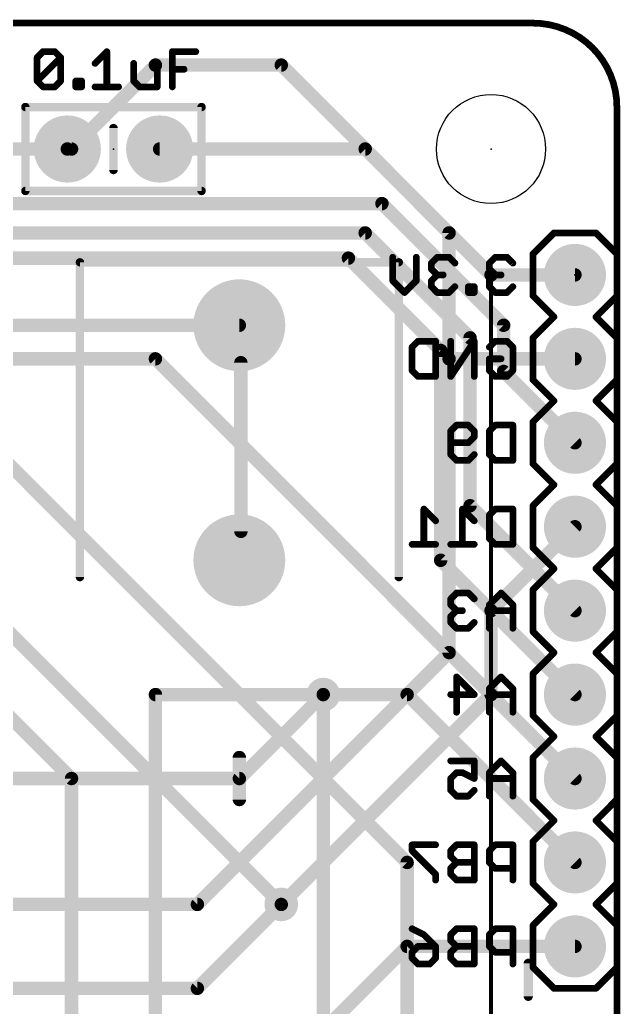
# Model space of a CAD drawing. Extents: x -12 to 102, y -12 to 69.
# Drawn here: x 58.12 to 76.3, y 38.8 to 68.68 of the extents above; entities that cross this region are included whole.
import ezdxf

# ---------------------------------------------------------------- set-up
doc = ezdxf.new("R2010")
doc.units = 0
for name, color, linetype in [('1', 12, 'CONTINUOUS'), ('16', 132, 'CONTINUOUS'), ('17', 110, 'CONTINUOUS'), ('18', 110, 'CONTINUOUS'), ('20', 53, 'CONTINUOUS'), ('21', 41, 'CONTINUOUS'), ('22', 40, 'CONTINUOUS'), ('23', 53, 'CONTINUOUS'), ('24', 53, 'CONTINUOUS'), ('49', 6, 'CONTINUOUS'), ('51', 53, 'CONTINUOUS')]:
    doc.layers.add(name, color=color, linetype=linetype)

# ---------------------------------------------------------------- blocks, each defined once
blk = doc.blocks.new('ROUNDP')
at = {"const_width": 0.5}
blk.add_lwpolyline([(0, -0.25, 1), (0, 0.25, 1), (0, -0.25)], format="xyb", dxfattribs=at)
blk = doc.blocks.new('ROUNDV')
at = {"const_width": 0.5}
blk.add_lwpolyline([(0, -0.25, 1), (0, 0.25, 1), (0, -0.25)], format="xyb", dxfattribs=at)

msp = doc.modelspace()

# ---------------------------------------------------------------- linework, layer by layer
at = {"layer": '1', "const_width": 0.4064}
for points in [[(51.054, 64.77), (59.563, 64.77)], [(62.357, 64.77), (68.58, 64.77)], [(68.58, 64.77), (71.12, 62.23)], [(71.12, 62.23), (71.12, 58.42)], [(71.12, 58.42), (71.12, 49.53)], [(74.93, 58.42), (71.12, 58.42)], [(74.93, 53.34), (72.39, 50.8)], [(72.39, 50.8), (72.39, 48.26)], [(71.12, 49.53), (63.5, 41.91)], [(64.77, 45.72), (67.31, 48.26)], [(72.39, 48.26), (66.04, 41.91)], [(55.88, 45.72), (64.77, 45.72)], [(53.34, 41.91), (63.5, 41.91)], [(66.04, 41.91), (63.5, 39.37)], [(67.31, 38.1), (69.85, 40.64)], [(69.85, 40.64), (74.93, 40.64)], [(53.34, 39.37), (63.5, 39.37)]]:
    msp.add_lwpolyline(points, dxfattribs=at)
at = {"layer": '1', "const_width": 0.2032}
for points in [[(59.563, 64.6684, 1), (59.563, 64.8716)], [(62.357, 64.8716, 1), (62.357, 64.6684)], [(68.6518, 64.8418, 1), (68.5082, 64.6982)], [(68.58, 64.6684, 1), (68.58, 64.8716)], [(71.2216, 62.23, 1), (71.0184, 62.23)], [(71.0482, 62.1582, 1), (71.1918, 62.3018)], [(71.2216, 58.42, 1), (71.0184, 58.42)], [(71.12, 58.5216, 1), (71.12, 58.3184)], [(74.93, 58.3184, 1), (74.93, 58.5216)], [(71.0184, 58.42, 1), (71.2216, 58.42)], [(75.0018, 53.2682, 1), (74.8582, 53.4118)], [(72.4916, 50.8, 1), (72.2884, 50.8)], [(72.3182, 50.8718, 1), (72.4618, 50.7282)], [(71.0184, 49.53, 1), (71.2216, 49.53)], [(71.1918, 49.4582, 1), (71.0482, 49.6018)], [(67.3818, 48.1882, 1), (67.2382, 48.3318)], [(72.4618, 48.1882, 1), (72.3182, 48.3318)], [(72.2884, 48.26, 1), (72.4916, 48.26)], [(64.6982, 45.7918, 1), (64.8418, 45.6482)], [(64.77, 45.6184, 1), (64.77, 45.8216)], [(63.4282, 41.9818, 1), (63.5718, 41.8382)], [(63.5, 41.8084, 1), (63.5, 42.0116)], [(65.9682, 41.9818, 1), (66.1118, 41.8382)], [(66.1118, 41.8382, 1), (65.9682, 41.9818)], [(69.85, 40.7416, 1), (69.85, 40.5384)], [(69.9218, 40.5682, 1), (69.7782, 40.7118)], [(74.93, 40.5384, 1), (74.93, 40.7416)], [(63.4282, 39.4418, 1), (63.5718, 39.2982)], [(63.5, 39.2684, 1), (63.5, 39.4716)]]:
    msp.add_lwpolyline(points, format="xyb", dxfattribs=at)
at = {"layer": '16', "const_width": 0.4064}
for points in [[(59.69, 64.77), (62.23, 67.31)], [(62.23, 67.31), (66.04, 67.31)], [(66.04, 67.31), (72.39, 60.96)], [(59.563, 64.77), (59.69, 64.77)], [(69.088, 63.119), (54.991, 63.119)], [(72.771, 59.436), (69.088, 63.119)], [(68.58, 62.23), (26.67, 62.23)], [(71.755, 59.055), (68.58, 62.23)], [(68.072, 61.468), (28.321, 61.468)], [(70.866, 58.674), (68.072, 61.468)], [(72.39, 60.96), (74.93, 60.96)], [(64.77, 59.436), (11.43, 59.436)], [(72.771, 58.039), (72.771, 59.436)], [(71.755, 59.055), (71.755, 53.975)], [(70.866, 58.674), (70.866, 52.324)], [(62.23, 58.42), (36.83, 58.42)], [(74.93, 45.72), (62.23, 58.42)], [(74.93, 55.88), (72.771, 58.039)], [(69.85, 43.18), (55.88, 57.15)], [(74.93, 50.8), (71.755, 53.975)], [(66.04, 41.91), (54.61, 53.34)], [(74.93, 48.26), (70.866, 52.324)], [(53.34, 52.07), (59.69, 45.72)], [(67.31, 48.26), (69.85, 48.26)], [(69.85, 48.26), (74.93, 43.18)], [(59.69, 38.1), (59.69, 45.72)], [(69.85, 43.18), (69.85, 29.21)]]:
    msp.add_lwpolyline(points, dxfattribs=at)
at = {"layer": '16', "const_width": 0.2032}
for points in [[(62.23, 67.4116, 1), (62.23, 67.2084)], [(62.3018, 67.2382, 1), (62.1582, 67.3818)], [(66.1118, 67.3818, 1), (65.9682, 67.2382)], [(66.04, 67.2084, 1), (66.04, 67.4116)], [(59.563, 64.8716, 1), (59.563, 64.6684)], [(59.6182, 64.8418, 1), (59.7618, 64.6982)], [(59.69, 64.6684, 1), (59.69, 64.8716)], [(69.1598, 63.1908, 1), (69.0162, 63.0472)], [(69.088, 63.0174, 1), (69.088, 63.2206)], [(68.6518, 62.3018, 1), (68.5082, 62.1582)], [(68.58, 62.1284, 1), (68.58, 62.3316)], [(68.1438, 61.5398, 1), (68.0002, 61.3962)], [(68.072, 61.3664, 1), (68.072, 61.5696)], [(72.39, 61.0616, 1), (72.39, 60.8584)], [(72.3182, 60.8882, 1), (72.4618, 61.0318)], [(74.93, 60.8584, 1), (74.93, 61.0616)], [(64.77, 59.3344, 1), (64.77, 59.5376)], [(72.8726, 59.436, 1), (72.6694, 59.436)], [(72.6992, 59.3642, 1), (72.8428, 59.5078)], [(71.8566, 59.055, 1), (71.6534, 59.055)], [(71.6832, 58.9832, 1), (71.8268, 59.1268)], [(70.9676, 58.674, 1), (70.7644, 58.674)], [(62.3018, 58.4918, 1), (62.1582, 58.3482)], [(62.23, 58.3184, 1), (62.23, 58.5216)], [(70.7942, 58.6022, 1), (70.9378, 58.7458)], [(72.6694, 58.039, 1), (72.8726, 58.039)], [(72.8428, 58.1108, 1), (72.6992, 57.9672)], [(74.8582, 55.8082, 1), (75.0018, 55.9518)], [(71.8268, 54.0468, 1), (71.6832, 53.9032)], [(71.6534, 53.975, 1), (71.8566, 53.975)], [(70.7644, 52.324, 1), (70.9676, 52.324)], [(70.9378, 52.3958, 1), (70.7942, 52.2522)], [(74.8582, 50.7282, 1), (75.0018, 50.8718)], [(67.31, 48.3616, 1), (67.31, 48.1584)], [(69.9218, 48.3318, 1), (69.7782, 48.1882)], [(69.85, 48.1584, 1), (69.85, 48.3616)], [(74.8582, 48.1882, 1), (75.0018, 48.3318)], [(59.7916, 45.72, 1), (59.5884, 45.72)], [(59.6182, 45.6482, 1), (59.7618, 45.7918)], [(74.8582, 45.6482, 1), (75.0018, 45.7918)], [(69.9516, 43.18, 1), (69.7484, 43.18)], [(69.7782, 43.1082, 1), (69.9218, 43.2518)], [(74.8582, 43.1082, 1), (75.0018, 43.2518)], [(65.9682, 41.8382, 1), (66.1118, 41.9818)]]:
    msp.add_lwpolyline(points, format="xyb", dxfattribs=at)
at = {"layer": '20', "const_width": 0.2032}
for points in [[(73.66, 68.58), (2.54, 68.58)], [(76.2, 2.54), (76.2, 66.04)]]:
    msp.add_lwpolyline(points, dxfattribs=at)
at = {"layer": '20'}
for points, const_width in [([(76.2, 66.04, 0.4142), (73.66, 68.58)], 0.2032), ([(73.66, 68.6308, 1), (73.66, 68.5292)], 0.1016), ([(73.66, 68.5292, 1), (73.66, 68.6308)], 0.1016), ([(76.2508, 66.04, 1), (76.1492, 66.04)], 0.1016), ([(76.1492, 66.04, 1), (76.2508, 66.04)], 0.1016)]:
    msp.add_lwpolyline(points, format="xyb", dxfattribs=dict(at, const_width=const_width))
msp.add_circle((72.39, 64.77), 1.651, dxfattribs=at)
at = {"layer": '21'}
for points, const_width in [([(58.6486, 67.5394), (58.8266, 67.7173)], 0.2032), ([(58.6486, 66.8276), (58.6486, 67.5394)], 0.2032), ([(58.6486, 66.8276), (59.3604, 67.5394)], 0.2032), ([(58.8266, 67.7173), (59.1825, 67.7173)], 0.2032), ([(59.1825, 67.7173), (59.3604, 67.5394)], 0.2032), ([(59.3604, 67.5394), (59.3604, 66.8276)], 0.2032), ([(60.4027, 67.3614), (60.7586, 67.7173)], 0.2032), ([(60.7586, 67.7173), (60.7586, 66.6496)], 0.2032), ([(62.7415, 66.6496), (62.7415, 67.7173)], 0.2032), ([(62.7415, 67.7173), (63.4533, 67.7173)], 0.2032), ([(61.5721, 67.3614), (61.5721, 66.8276)], 0.2032), ([(62.2839, 66.6496), (62.2839, 67.3614)], 0.2032), ([(62.7415, 67.1835), (63.0974, 67.1835)], 0.2032), ([(58.8266, 66.6496), (58.6486, 66.8276)], 0.2032), ([(59.1825, 66.6496), (58.8266, 66.6496)], 0.2032), ([(59.3604, 66.8276), (59.1825, 66.6496)], 0.2032), ([(59.818, 66.6496), (59.818, 66.8276)], 0.2032), ([(59.818, 66.8276), (59.9959, 66.8276)], 0.2032), ([(59.9959, 66.6496), (59.818, 66.6496)], 0.2032), ([(59.9959, 66.8276), (59.9959, 66.6496)], 0.2032), ([(60.4027, 66.6496), (61.1145, 66.6496)], 0.2032), ([(61.5721, 66.8276), (61.75, 66.6496)], 0.2032), ([(61.75, 66.6496), (62.2839, 66.6496)], 0.2032), ([(58.293, 63.5), (58.293, 66.04)], 0.254), ([(58.293, 66.04), (63.627, 66.04)], 0.254), ([(63.627, 66.04), (63.627, 63.5)], 0.254), ([(60.96, 64.135), (60.96, 65.405)], 0.254), ([(63.627, 63.5), (58.293, 63.5)], 0.254), ([(59.944, 61.341), (59.944, 51.816)], 0.254), ([(69.596, 61.341), (59.944, 61.341)], 0.254), ([(69.596, 51.816), (69.596, 61.341)], 0.254), ([(62.23, 48.26), (62.23, 21.59)], 0.4064), ([(67.31, 48.26), (62.23, 48.26)], 0.4064), ([(67.31, 21.59), (67.31, 48.26)], 0.4064), ([(64.77, 46.355), (64.77, 45.085)], 0.4064), ([(73.5163, 39.1287), (73.5163, 40.1286)], 0.2794)]:
    msp.add_lwpolyline(points, dxfattribs=dict(at, const_width=const_width))
for points, const_width in [([(58.6994, 67.5394, 1), (58.5978, 67.5394)], 0.1016), ([(58.6127, 67.5753, 1), (58.6845, 67.5034)], 0.1016), ([(58.8266, 67.7681, 1), (58.8266, 67.6665)], 0.1016), ([(58.8625, 67.6814, 1), (58.7906, 67.7532)], 0.1016), ([(59.2184, 67.7532, 1), (59.1465, 67.6814)], 0.1016), ([(59.1825, 67.6665, 1), (59.1825, 67.7681)], 0.1016), ([(59.4112, 67.5394, 1), (59.3096, 67.5394)], 0.1016), ([(59.3963, 67.5034, 1), (59.3245, 67.5753)], 0.1016), ([(59.3245, 67.5034, 1), (59.3963, 67.5753)], 0.1016), ([(60.8094, 67.7173, 1), (60.7078, 67.7173)], 0.1016), ([(60.7945, 67.6814, 1), (60.7227, 67.7532)], 0.1016), ([(62.7923, 67.7173, 1), (62.6907, 67.7173)], 0.1016), ([(62.7415, 67.7681, 1), (62.7415, 67.6665)], 0.1016), ([(63.4533, 67.6665, 1), (63.4533, 67.7681)], 0.1016), ([(60.3668, 67.3973, 1), (60.4386, 67.3255)], 0.1016), ([(61.6229, 67.3614, 1), (61.5213, 67.3614)], 0.1016), ([(62.3347, 67.3614, 1), (62.2331, 67.3614)], 0.1016), ([(62.7415, 67.2343, 1), (62.7415, 67.1327)], 0.1016), ([(63.0974, 67.1327, 1), (63.0974, 67.2343)], 0.1016), ([(58.6845, 66.8635, 1), (58.6127, 66.7916)], 0.1016), ([(58.6127, 66.8635, 1), (58.6845, 66.7916)], 0.1016), ([(58.5978, 66.8276, 1), (58.6994, 66.8276)], 0.1016), ([(58.8266, 66.7004, 1), (58.8266, 66.5988)], 0.1016), ([(58.7906, 66.6137, 1), (58.8625, 66.6855)], 0.1016), ([(59.1465, 66.6855, 1), (59.2184, 66.6137)], 0.1016), ([(59.1825, 66.5988, 1), (59.1825, 66.7004)], 0.1016), ([(59.3096, 66.8276, 1), (59.4112, 66.8276)], 0.1016), ([(59.3963, 66.7916, 1), (59.3245, 66.8635)], 0.1016), ([(59.8688, 66.8276, 1), (59.7672, 66.8276)], 0.1016), ([(59.818, 66.8783, 1), (59.818, 66.7768)], 0.1016), ([(59.818, 66.7004, 1), (59.818, 66.5988)], 0.1016), ([(59.7672, 66.6496, 1), (59.8688, 66.6496)], 0.1016), ([(60.0467, 66.8276, 1), (59.9451, 66.8276)], 0.1016), ([(59.9451, 66.6496, 1), (60.0467, 66.6496)], 0.1016), ([(59.9959, 66.7768, 1), (59.9959, 66.8783)], 0.1016), ([(59.9959, 66.5988, 1), (59.9959, 66.7004)], 0.1016), ([(60.4027, 66.7004, 1), (60.4027, 66.5988)], 0.1016), ([(60.7078, 66.6496, 1), (60.8094, 66.6496)], 0.1016), ([(61.1145, 66.5988, 1), (61.1145, 66.7004)], 0.1016), ([(61.608, 66.8635, 1), (61.5362, 66.7916)], 0.1016), ([(61.5213, 66.8276, 1), (61.6229, 66.8276)], 0.1016), ([(61.75, 66.7004, 1), (61.75, 66.5988)], 0.1016), ([(61.7141, 66.6137, 1), (61.786, 66.6855)], 0.1016), ([(62.2331, 66.6496, 1), (62.3347, 66.6496)], 0.1016), ([(62.2839, 66.5988, 1), (62.2839, 66.7004)], 0.1016), ([(62.6907, 66.6496, 1), (62.7923, 66.6496)], 0.1016), ([(58.3565, 66.04, 1), (58.2295, 66.04)], 0.127), ([(58.293, 66.1035, 1), (58.293, 65.9765)], 0.127), ([(63.6905, 66.04, 1), (63.5635, 66.04)], 0.127), ([(63.627, 65.9765, 1), (63.627, 66.1035)], 0.127), ([(61.0235, 65.405, 1), (60.8965, 65.405)], 0.127), ([(60.8965, 64.135, 1), (61.0235, 64.135)], 0.127), ([(58.293, 63.5635, 1), (58.293, 63.4365)], 0.127), ([(58.2295, 63.5, 1), (58.3565, 63.5)], 0.127), ([(63.5635, 63.5, 1), (63.6905, 63.5)], 0.127), ([(63.627, 63.4365, 1), (63.627, 63.5635)], 0.127), ([(60.0075, 61.341, 1), (59.8805, 61.341)], 0.127), ([(59.944, 61.4045, 1), (59.944, 61.2775)], 0.127), ([(69.6595, 61.341, 1), (69.5325, 61.341)], 0.127), ([(69.596, 61.2775, 1), (69.596, 61.4045)], 0.127), ([(59.8805, 51.816, 1), (60.0075, 51.816)], 0.127), ([(69.5325, 51.816, 1), (69.6595, 51.816)], 0.127), ([(62.3316, 48.26, 1), (62.1284, 48.26)], 0.2032), ([(62.23, 48.3616, 1), (62.23, 48.1584)], 0.2032), ([(67.4116, 48.26, 1), (67.2084, 48.26)], 0.2032), ([(67.31, 48.1584, 1), (67.31, 48.3616)], 0.2032), ([(64.8716, 46.355, 1), (64.6684, 46.355)], 0.2032), ([(64.6684, 45.085, 1), (64.8716, 45.085)], 0.2032), ([(73.5861, 40.1286, 1), (73.4464, 40.1286)], 0.1397), ([(73.4464, 39.1287, 1), (73.5861, 39.1287)], 0.1397)]:
    msp.add_lwpolyline(points, format="xyb", dxfattribs=dict(at, const_width=const_width))
at = {"layer": '22', "const_width": 0.2032}
for points in [[(73.66, 61.595), (74.295, 62.23)], [(74.295, 62.23), (75.565, 62.23)], [(75.565, 62.23), (76.2, 61.595)], [(69.4151, 60.7825), (69.4151, 61.4943)], [(70.1269, 61.4943), (70.1269, 60.7825)], [(70.7625, 61.4943), (70.5845, 61.3164)], [(71.1184, 61.4943), (70.7625, 61.4943)], [(71.2963, 61.3164), (71.1184, 61.4943)], [(72.5165, 61.4943), (72.3386, 61.3164)], [(72.8725, 61.4943), (72.5165, 61.4943)], [(73.0504, 61.3164), (72.8725, 61.4943)], [(73.66, 61.595), (73.66, 60.325)], [(76.2, 60.325), (76.2, 61.595)], [(70.5845, 61.3164), (70.5845, 61.1384)], [(72.3386, 61.3164), (72.3386, 61.1384)], [(70.5845, 61.1384), (70.7625, 60.9605)], [(70.7625, 60.9605), (70.5845, 60.7825)], [(70.7625, 60.9605), (70.9404, 60.9605)], [(72.3386, 61.1384), (72.5165, 60.9605)], [(72.5165, 60.9605), (72.3386, 60.7825)], [(72.5165, 60.9605), (72.6945, 60.9605)], [(69.771, 60.4266), (69.4151, 60.7825)], [(70.1269, 60.7825), (69.771, 60.4266)], [(70.5845, 60.7825), (70.5845, 60.6046)], [(70.5845, 60.6046), (70.7625, 60.4266)], [(71.1184, 60.4266), (71.2963, 60.6046)], [(71.881, 60.6046), (71.7031, 60.6046)], [(71.7031, 60.6046), (71.7031, 60.4266)], [(71.881, 60.4266), (71.881, 60.6046)], [(72.3386, 60.7825), (72.3386, 60.6046)], [(72.3386, 60.6046), (72.5165, 60.4266)], [(72.8725, 60.4266), (73.0504, 60.6046)], [(70.7625, 60.4266), (71.1184, 60.4266)], [(71.7031, 60.4266), (71.881, 60.4266)], [(72.5165, 60.4266), (72.8725, 60.4266)], [(73.66, 60.325), (74.295, 59.69)], [(75.565, 59.69), (76.2, 60.325)], [(74.295, 59.69), (73.66, 59.055)], [(76.2, 59.055), (75.565, 59.69)], [(69.9998, 58.7764), (70.1778, 58.9543)], [(69.9998, 58.0646), (69.9998, 58.7764)], [(70.1778, 58.9543), (70.7116, 58.9543)], [(70.7116, 58.9543), (70.7116, 57.8866)], [(71.881, 58.9543), (71.1692, 57.8866)], [(71.1692, 57.8866), (71.1692, 58.9543)], [(71.881, 57.8866), (71.881, 58.9543)], [(72.3386, 58.7764), (72.5165, 58.9543)], [(72.5165, 58.9543), (72.8725, 58.9543)], [(72.8725, 58.9543), (73.0504, 58.7764)], [(73.0504, 58.7764), (73.0504, 58.0646)], [(73.66, 59.055), (73.66, 57.785)], [(76.2, 57.785), (76.2, 59.055)], [(72.3386, 58.0646), (72.3386, 58.4205)], [(72.3386, 58.4205), (72.6945, 58.4205)], [(70.1778, 57.8866), (69.9998, 58.0646)], [(70.7116, 57.8866), (70.1778, 57.8866)], [(72.5165, 57.8866), (72.3386, 58.0646)], [(72.8725, 57.8866), (72.5165, 57.8866)], [(73.0504, 58.0646), (72.8725, 57.8866)], [(73.66, 57.785), (74.295, 57.15)], [(75.565, 57.15), (76.2, 57.785)], [(74.295, 57.15), (73.66, 56.515)], [(76.2, 56.515), (75.565, 57.15)], [(71.1692, 56.2364), (71.3471, 56.4143)], [(71.3471, 56.4143), (71.7031, 56.4143)], [(71.7031, 56.4143), (71.881, 56.2364)], [(72.3386, 56.2364), (72.5165, 56.4143)], [(72.5165, 56.4143), (73.0504, 56.4143)], [(73.0504, 56.4143), (73.0504, 55.3466)], [(73.66, 56.515), (73.66, 55.245)], [(76.2, 55.245), (76.2, 56.515)], [(71.1692, 55.5246), (71.1692, 56.2364)], [(71.881, 56.2364), (71.881, 56.0584)], [(72.3386, 55.5246), (72.3386, 56.2364)], [(71.7031, 55.8805), (71.1692, 55.8805)], [(71.881, 56.0584), (71.7031, 55.8805)], [(71.3471, 55.3466), (71.1692, 55.5246)], [(71.881, 55.5246), (71.7031, 55.3466)], [(72.5165, 55.3466), (72.3386, 55.5246)], [(71.7031, 55.3466), (71.3471, 55.3466)], [(73.0504, 55.3466), (72.5165, 55.3466)], [(73.66, 55.245), (74.295, 54.61)], [(75.565, 54.61), (76.2, 55.245)], [(73.66, 53.975), (74.295, 54.61)], [(75.565, 54.61), (76.2, 53.975)], [(70.7116, 53.5184), (70.3557, 53.8743)], [(70.3557, 53.8743), (70.3557, 52.8066)], [(71.881, 53.5184), (71.5251, 53.8743)], [(71.5251, 53.8743), (71.5251, 52.8066)], [(72.3386, 53.6964), (72.5165, 53.8743)], [(72.3386, 52.9846), (72.3386, 53.6964)], [(72.5165, 53.8743), (73.0504, 53.8743)], [(73.0504, 53.8743), (73.0504, 52.8066)], [(73.66, 53.975), (73.66, 52.705)], [(76.2, 52.705), (76.2, 53.975)], [(70.7116, 52.8066), (69.9998, 52.8066)], [(71.881, 52.8066), (71.1692, 52.8066)], [(72.5165, 52.8066), (72.3386, 52.9846)], [(73.0504, 52.8066), (72.5165, 52.8066)], [(73.66, 52.705), (74.295, 52.07)], [(75.565, 52.07), (76.2, 52.705)], [(74.295, 52.07), (73.66, 51.435)], [(76.2, 51.435), (75.565, 52.07)], [(71.3471, 51.3343), (71.1692, 51.1564)], [(71.7031, 51.3343), (71.3471, 51.3343)], [(71.881, 51.1564), (71.7031, 51.3343)], [(72.6945, 51.3343), (72.3386, 50.9784)], [(73.0504, 50.9784), (72.6945, 51.3343)], [(73.66, 51.435), (73.66, 50.165)], [(76.2, 50.165), (76.2, 51.435)], [(71.1692, 51.1564), (71.1692, 50.9784)], [(71.1692, 50.9784), (71.3471, 50.8005)], [(71.3471, 50.8005), (71.1692, 50.6225)], [(71.3471, 50.8005), (71.5251, 50.8005)], [(72.3386, 50.9784), (72.3386, 50.2666)], [(73.0504, 50.8005), (72.3386, 50.8005)], [(73.0504, 50.2666), (73.0504, 50.9784)], [(71.1692, 50.6225), (71.1692, 50.4445)], [(71.1692, 50.4445), (71.3471, 50.2666)], [(71.7031, 50.2666), (71.881, 50.4445)], [(71.3471, 50.2666), (71.7031, 50.2666)], [(73.66, 50.165), (74.295, 49.53)], [(75.565, 49.53), (76.2, 50.165)], [(74.295, 49.53), (73.66, 48.895)], [(76.2, 48.895), (75.565, 49.53)], [(71.3471, 47.7266), (71.3471, 48.7943)], [(71.3471, 48.7943), (71.881, 48.2605)], [(72.6945, 48.7943), (72.3386, 48.4384)], [(73.0504, 48.4384), (72.6945, 48.7943)], [(73.66, 48.895), (73.66, 47.625)], [(76.2, 47.625), (76.2, 48.895)], [(72.3386, 48.4384), (72.3386, 47.7266)], [(73.0504, 47.7266), (73.0504, 48.4384)], [(71.881, 48.2605), (71.1692, 48.2605)], [(73.0504, 48.2605), (72.3386, 48.2605)], [(73.66, 47.625), (74.295, 46.99)], [(75.565, 46.99), (76.2, 47.625)], [(73.66, 46.355), (74.295, 46.99)], [(75.565, 46.99), (76.2, 46.355)], [(71.1692, 46.2543), (71.881, 46.2543)], [(71.881, 46.2543), (71.881, 45.7205)], [(72.6945, 46.2543), (72.3386, 45.8984)], [(73.0504, 45.8984), (72.6945, 46.2543)], [(73.66, 46.355), (73.66, 45.085)], [(76.2, 45.085), (76.2, 46.355)], [(71.3471, 45.8984), (71.1692, 45.7205)], [(71.1692, 45.7205), (71.1692, 45.3646)], [(71.5251, 45.8984), (71.3471, 45.8984)], [(71.881, 45.7205), (71.5251, 45.8984)], [(72.3386, 45.8984), (72.3386, 45.1866)], [(73.0504, 45.7205), (72.3386, 45.7205)], [(73.0504, 45.1866), (73.0504, 45.8984)], [(71.1692, 45.3646), (71.3471, 45.1866)], [(71.7031, 45.1866), (71.881, 45.3646)], [(71.3471, 45.1866), (71.7031, 45.1866)], [(73.66, 45.085), (74.295, 44.45)], [(75.565, 44.45), (76.2, 45.085)], [(73.66, 43.815), (74.295, 44.45)], [(75.565, 44.45), (76.2, 43.815)], [(70.7116, 43.7143), (69.9998, 43.7143)], [(69.9998, 43.7143), (69.9998, 43.5364)], [(69.9998, 43.5364), (70.7116, 42.8246)], [(71.3471, 43.7143), (71.1692, 43.5364)], [(71.1692, 43.5364), (71.1692, 43.3584)], [(71.881, 43.7143), (71.3471, 43.7143)], [(71.881, 42.6466), (71.881, 43.7143)], [(72.5165, 43.7143), (72.3386, 43.5364)], [(72.3386, 43.5364), (72.3386, 43.1805)], [(73.0504, 43.7143), (72.5165, 43.7143)], [(73.0504, 42.6466), (73.0504, 43.7143)], [(73.66, 43.815), (73.66, 42.545)], [(76.2, 42.545), (76.2, 43.815)], [(71.1692, 43.3584), (71.3471, 43.1805)], [(71.3471, 43.1805), (71.1692, 43.0025)], [(71.1692, 43.0025), (71.1692, 42.8246)], [(71.881, 43.1805), (71.3471, 43.1805)], [(72.3386, 43.1805), (72.5165, 43.0025)], [(72.5165, 43.0025), (73.0504, 43.0025)], [(70.7116, 42.8246), (70.7116, 42.6466)], [(71.1692, 42.8246), (71.3471, 42.6466)], [(71.3471, 42.6466), (71.881, 42.6466)], [(73.66, 42.545), (74.295, 41.91)], [(75.565, 41.91), (76.2, 42.545)], [(73.66, 41.275), (74.295, 41.91)], [(75.565, 41.91), (76.2, 41.275)], [(69.9998, 41.1743), (70.3557, 40.9964)], [(71.3471, 41.1743), (71.1692, 40.9964)], [(71.881, 41.1743), (71.3471, 41.1743)], [(71.881, 40.1066), (71.881, 41.1743)], [(72.5165, 41.1743), (72.3386, 40.9964)], [(73.0504, 41.1743), (72.5165, 41.1743)], [(73.0504, 40.1066), (73.0504, 41.1743)], [(73.66, 41.275), (73.66, 40.005)], [(76.2, 40.005), (76.2, 41.275)], [(70.3557, 40.9964), (70.7116, 40.6405)], [(71.1692, 40.9964), (71.1692, 40.8184)], [(72.3386, 40.9964), (72.3386, 40.6405)], [(69.9998, 40.4625), (70.1778, 40.6405)], [(70.1778, 40.6405), (70.7116, 40.6405)], [(70.7116, 40.6405), (70.7116, 40.2846)], [(71.1692, 40.8184), (71.3471, 40.6405)], [(71.3471, 40.6405), (71.1692, 40.4625)], [(71.881, 40.6405), (71.3471, 40.6405)], [(72.3386, 40.6405), (72.5165, 40.4625)], [(69.9998, 40.2846), (69.9998, 40.4625)], [(70.1778, 40.1066), (69.9998, 40.2846)], [(70.7116, 40.2846), (70.5337, 40.1066)], [(71.1692, 40.4625), (71.1692, 40.2846)], [(71.1692, 40.2846), (71.3471, 40.1066)], [(72.5165, 40.4625), (73.0504, 40.4625)], [(70.5337, 40.1066), (70.1778, 40.1066)], [(71.3471, 40.1066), (71.881, 40.1066)], [(73.66, 40.005), (74.295, 39.37)], [(75.565, 39.37), (76.2, 40.005)], [(74.295, 39.37), (75.565, 39.37)]]:
    msp.add_lwpolyline(points, dxfattribs=at)
at = {"layer": '22', "const_width": 0.1016}
for points in [[(74.295, 62.2808, 1), (74.295, 62.1792)], [(74.3309, 62.1941, 1), (74.2591, 62.2659)], [(75.6009, 62.2659, 1), (75.5291, 62.1941)], [(75.565, 62.1792, 1), (75.565, 62.2808)], [(69.4659, 61.4943, 1), (69.3643, 61.4943)], [(70.1777, 61.4943, 1), (70.0761, 61.4943)], [(70.7625, 61.5451, 1), (70.7625, 61.4435)], [(70.7984, 61.4584, 1), (70.7265, 61.5302)], [(71.1543, 61.5302, 1), (71.0824, 61.4584)], [(71.1184, 61.4435, 1), (71.1184, 61.5451)], [(72.5165, 61.5451, 1), (72.5165, 61.4435)], [(72.5525, 61.4584, 1), (72.4806, 61.5302)], [(72.9084, 61.5302, 1), (72.8365, 61.4584)], [(72.8725, 61.4435, 1), (72.8725, 61.5451)], [(73.7108, 61.595, 1), (73.6092, 61.595)], [(73.6241, 61.6309, 1), (73.6959, 61.5591)], [(76.2508, 61.595, 1), (76.1492, 61.595)], [(76.1641, 61.5591, 1), (76.2359, 61.6309)], [(70.6353, 61.3164, 1), (70.5337, 61.3164)], [(70.5486, 61.3523, 1), (70.6204, 61.2804)], [(71.2604, 61.2804, 1), (71.3322, 61.3523)], [(72.3894, 61.3164, 1), (72.2878, 61.3164)], [(72.3027, 61.3523, 1), (72.3745, 61.2804)], [(73.0145, 61.2804, 1), (73.0863, 61.3523)], [(70.6204, 61.1743, 1), (70.5486, 61.1025)], [(70.5337, 61.1384, 1), (70.6353, 61.1384)], [(70.7625, 61.0113, 1), (70.7625, 60.9097)], [(70.7984, 60.9245, 1), (70.7265, 60.9964)], [(70.7265, 60.9245, 1), (70.7984, 60.9964)], [(70.9404, 60.9097, 1), (70.9404, 61.0113)], [(72.3745, 61.1743, 1), (72.3027, 61.1025)], [(72.2878, 61.1384, 1), (72.3894, 61.1384)], [(72.5165, 61.0113, 1), (72.5165, 60.9097)], [(72.5525, 60.9245, 1), (72.4806, 60.9964)], [(72.4806, 60.9245, 1), (72.5525, 60.9964)], [(72.6945, 60.9097, 1), (72.6945, 61.0113)], [(69.451, 60.8184, 1), (69.3792, 60.7466)], [(69.3643, 60.7825, 1), (69.4659, 60.7825)], [(70.0761, 60.7825, 1), (70.1777, 60.7825)], [(70.1628, 60.7466, 1), (70.091, 60.8184)], [(70.6353, 60.7825, 1), (70.5337, 60.7825)], [(70.5486, 60.8184, 1), (70.6204, 60.7466)], [(70.6204, 60.6405, 1), (70.5486, 60.5686)], [(71.3322, 60.5686, 1), (71.2604, 60.6405)], [(71.7031, 60.6554, 1), (71.7031, 60.5538)], [(71.7539, 60.6046, 1), (71.6523, 60.6046)], [(71.9318, 60.6046, 1), (71.8302, 60.6046)], [(71.881, 60.5538, 1), (71.881, 60.6554)], [(72.3894, 60.7825, 1), (72.2878, 60.7825)], [(72.3027, 60.8184, 1), (72.3745, 60.7466)], [(72.3745, 60.6405, 1), (72.3027, 60.5686)], [(73.0863, 60.5686, 1), (73.0145, 60.6405)], [(69.7351, 60.4625, 1), (69.8069, 60.3907)], [(69.7351, 60.3907, 1), (69.8069, 60.4625)], [(70.5337, 60.6046, 1), (70.6353, 60.6046)], [(70.7625, 60.4774, 1), (70.7625, 60.3758)], [(70.7265, 60.3907, 1), (70.7984, 60.4625)], [(71.0824, 60.4625, 1), (71.1543, 60.3907)], [(71.1184, 60.3758, 1), (71.1184, 60.4774)], [(71.7031, 60.4774, 1), (71.7031, 60.3758)], [(71.6523, 60.4266, 1), (71.7539, 60.4266)], [(71.8302, 60.4266, 1), (71.9318, 60.4266)], [(71.881, 60.3758, 1), (71.881, 60.4774)], [(72.2878, 60.6046, 1), (72.3894, 60.6046)], [(72.5165, 60.4774, 1), (72.5165, 60.3758)], [(72.4806, 60.3907, 1), (72.5525, 60.4625)], [(72.8365, 60.4625, 1), (72.9084, 60.3907)], [(72.8725, 60.3758, 1), (72.8725, 60.4774)], [(73.6959, 60.3609, 1), (73.6241, 60.2891)], [(73.6092, 60.325, 1), (73.7108, 60.325)], [(76.1492, 60.325, 1), (76.2508, 60.325)], [(76.2359, 60.2891, 1), (76.1641, 60.3609)], [(74.3309, 59.6541, 1), (74.2591, 59.7259)], [(74.2591, 59.6541, 1), (74.3309, 59.7259)], [(75.6009, 59.7259, 1), (75.5291, 59.6541)], [(75.5291, 59.7259, 1), (75.6009, 59.6541)], [(70.0506, 58.7764, 1), (69.949, 58.7764)], [(70.1778, 59.0051, 1), (70.1778, 58.9035)], [(70.2137, 58.9184, 1), (70.1418, 58.9902)], [(70.7624, 58.9543, 1), (70.6608, 58.9543)], [(70.7116, 58.9035, 1), (70.7116, 59.0051)], [(71.22, 58.9543, 1), (71.1184, 58.9543)], [(71.9318, 58.9543, 1), (71.8302, 58.9543)], [(71.9233, 58.9261, 1), (71.8387, 58.9825)], [(72.5165, 59.0051, 1), (72.5165, 58.9035)], [(72.5525, 58.9184, 1), (72.4806, 58.9902)], [(72.9084, 58.9902, 1), (72.8365, 58.9184)], [(72.8725, 58.9035, 1), (72.8725, 59.0051)], [(73.1012, 58.7764, 1), (72.9996, 58.7764)], [(73.7108, 59.055, 1), (73.6092, 59.055)], [(73.6241, 59.0909, 1), (73.6959, 59.0191)], [(76.2508, 59.055, 1), (76.1492, 59.055)], [(76.1641, 59.0191, 1), (76.2359, 59.0909)], [(69.9639, 58.8123, 1), (70.0357, 58.7404)], [(72.3027, 58.8123, 1), (72.3745, 58.7404)], [(73.0145, 58.7404, 1), (73.0863, 58.8123)], [(72.3894, 58.4205, 1), (72.2878, 58.4205)], [(72.3386, 58.4713, 1), (72.3386, 58.3697)], [(72.6945, 58.3697, 1), (72.6945, 58.4713)], [(70.0357, 58.1005, 1), (69.9639, 58.0286)], [(69.949, 58.0646, 1), (70.0506, 58.0646)], [(70.1778, 57.9374, 1), (70.1778, 57.8358)], [(70.1418, 57.8507, 1), (70.2137, 57.9225)], [(70.7116, 57.8358, 1), (70.7116, 57.9374)], [(72.3745, 58.1005, 1), (72.3027, 58.0286)], [(72.2878, 58.0646, 1), (72.3894, 58.0646)], [(72.5165, 57.9374, 1), (72.5165, 57.8358)], [(72.4806, 57.8507, 1), (72.5525, 57.9225)], [(72.8365, 57.9225, 1), (72.9084, 57.8507)], [(72.8725, 57.8358, 1), (72.8725, 57.9374)], [(72.9996, 58.0646, 1), (73.1012, 58.0646)], [(73.0863, 58.0286, 1), (73.0145, 58.1005)], [(70.6608, 57.8866, 1), (70.7624, 57.8866)], [(71.1269, 57.9148, 1), (71.2115, 57.8584)], [(71.1184, 57.8866, 1), (71.22, 57.8866)], [(71.8302, 57.8866, 1), (71.9318, 57.8866)], [(73.6959, 57.8209, 1), (73.6241, 57.7491)], [(73.6092, 57.785, 1), (73.7108, 57.785)], [(76.1492, 57.785, 1), (76.2508, 57.785)], [(76.2359, 57.7491, 1), (76.1641, 57.8209)], [(74.3309, 57.1141, 1), (74.2591, 57.1859)], [(74.2591, 57.1141, 1), (74.3309, 57.1859)], [(75.6009, 57.1859, 1), (75.5291, 57.1141)], [(75.5291, 57.1859, 1), (75.6009, 57.1141)], [(71.3471, 56.4651, 1), (71.3471, 56.3635)], [(71.3831, 56.3784, 1), (71.3112, 56.4502)], [(71.739, 56.4502, 1), (71.6671, 56.3784)], [(71.7031, 56.3635, 1), (71.7031, 56.4651)], [(72.5165, 56.4651, 1), (72.5165, 56.3635)], [(72.5525, 56.3784, 1), (72.4806, 56.4502)], [(73.1012, 56.4143, 1), (72.9996, 56.4143)], [(73.0504, 56.3635, 1), (73.0504, 56.4651)], [(73.7108, 56.515, 1), (73.6092, 56.515)], [(73.6241, 56.5509, 1), (73.6959, 56.4791)], [(76.2508, 56.515, 1), (76.1492, 56.515)], [(76.1641, 56.4791, 1), (76.2359, 56.5509)], [(71.22, 56.2364, 1), (71.1184, 56.2364)], [(71.1333, 56.2723, 1), (71.2051, 56.2004)], [(71.9318, 56.2364, 1), (71.8302, 56.2364)], [(71.8451, 56.2004, 1), (71.9169, 56.2723)], [(72.3894, 56.2364, 1), (72.2878, 56.2364)], [(72.3027, 56.2723, 1), (72.3745, 56.2004)], [(71.1692, 55.9313, 1), (71.1692, 55.8297)], [(71.6671, 55.9164, 1), (71.739, 55.8445)], [(71.7031, 55.8297, 1), (71.7031, 55.9313)], [(71.8302, 56.0584, 1), (71.9318, 56.0584)], [(71.9169, 56.0225, 1), (71.8451, 56.0943)], [(71.2051, 55.5605, 1), (71.1333, 55.4886)], [(71.9169, 55.4886, 1), (71.8451, 55.5605)], [(72.3745, 55.5605, 1), (72.3027, 55.4886)], [(71.1184, 55.5246, 1), (71.22, 55.5246)], [(71.3471, 55.3974, 1), (71.3471, 55.2958)], [(71.3112, 55.3107, 1), (71.3831, 55.3825)], [(71.6671, 55.3825, 1), (71.739, 55.3107)], [(71.7031, 55.2958, 1), (71.7031, 55.3974)], [(72.2878, 55.5246, 1), (72.3894, 55.5246)], [(72.5165, 55.3974, 1), (72.5165, 55.2958)], [(72.4806, 55.3107, 1), (72.5525, 55.3825)], [(72.9996, 55.3466, 1), (73.1012, 55.3466)], [(73.0504, 55.2958, 1), (73.0504, 55.3974)], [(73.6959, 55.2809, 1), (73.6241, 55.2091)], [(73.6092, 55.245, 1), (73.7108, 55.245)], [(76.1492, 55.245, 1), (76.2508, 55.245)], [(76.2359, 55.2091, 1), (76.1641, 55.2809)], [(74.3309, 54.5741, 1), (74.2591, 54.6459)], [(74.2591, 54.5741, 1), (74.3309, 54.6459)], [(75.6009, 54.6459, 1), (75.5291, 54.5741)], [(75.5291, 54.6459, 1), (75.6009, 54.5741)], [(70.3916, 53.9102, 1), (70.3198, 53.8384)], [(70.4065, 53.8743, 1), (70.3049, 53.8743)], [(71.561, 53.9102, 1), (71.4892, 53.8384)], [(71.5759, 53.8743, 1), (71.4743, 53.8743)], [(72.3894, 53.6964, 1), (72.2878, 53.6964)], [(72.5165, 53.9251, 1), (72.5165, 53.8235)], [(72.5525, 53.8384, 1), (72.4806, 53.9102)], [(73.1012, 53.8743, 1), (72.9996, 53.8743)], [(73.0504, 53.8235, 1), (73.0504, 53.9251)], [(73.7108, 53.975, 1), (73.6092, 53.975)], [(73.6241, 54.0109, 1), (73.6959, 53.9391)], [(76.2508, 53.975, 1), (76.1492, 53.975)], [(76.1641, 53.9391, 1), (76.2359, 54.0109)], [(70.6757, 53.4825, 1), (70.7475, 53.5543)], [(71.8451, 53.4825, 1), (71.9169, 53.5543)], [(72.3027, 53.7323, 1), (72.3745, 53.6604)], [(69.9998, 52.8574, 1), (69.9998, 52.7558)], [(70.7116, 52.7558, 1), (70.7116, 52.8574)], [(71.1692, 52.8574, 1), (71.1692, 52.7558)], [(71.881, 52.7558, 1), (71.881, 52.8574)], [(72.3745, 53.0205, 1), (72.3027, 52.9486)], [(72.2878, 52.9846, 1), (72.3894, 52.9846)], [(72.5165, 52.8574, 1), (72.5165, 52.7558)], [(72.4806, 52.7707, 1), (72.5525, 52.8425)], [(73.0504, 52.7558, 1), (73.0504, 52.8574)], [(70.3049, 52.8066, 1), (70.4065, 52.8066)], [(71.4743, 52.8066, 1), (71.5759, 52.8066)], [(72.9996, 52.8066, 1), (73.1012, 52.8066)], [(73.6959, 52.7409, 1), (73.6241, 52.6691)], [(73.6092, 52.705, 1), (73.7108, 52.705)], [(76.1492, 52.705, 1), (76.2508, 52.705)], [(76.2359, 52.6691, 1), (76.1641, 52.7409)], [(74.3309, 52.0341, 1), (74.2591, 52.1059)], [(74.2591, 52.0341, 1), (74.3309, 52.1059)], [(75.6009, 52.1059, 1), (75.5291, 52.0341)], [(75.5291, 52.1059, 1), (75.6009, 52.0341)], [(71.3471, 51.3851, 1), (71.3471, 51.2835)], [(71.3831, 51.2984, 1), (71.3112, 51.3702)], [(71.739, 51.3702, 1), (71.6671, 51.2984)], [(71.7031, 51.2835, 1), (71.7031, 51.3851)], [(72.7304, 51.3702, 1), (72.6586, 51.2984)], [(72.7304, 51.2984, 1), (72.6586, 51.3702)], [(73.7108, 51.435, 1), (73.6092, 51.435)], [(73.6241, 51.4709, 1), (73.6959, 51.3991)], [(76.2508, 51.435, 1), (76.1492, 51.435)], [(76.1641, 51.3991, 1), (76.2359, 51.4709)], [(71.22, 51.1564, 1), (71.1184, 51.1564)], [(71.1333, 51.1923, 1), (71.2051, 51.1204)], [(71.8451, 51.1204, 1), (71.9169, 51.1923)], [(71.2051, 51.0143, 1), (71.1333, 50.9425)], [(71.1184, 50.9784, 1), (71.22, 50.9784)], [(71.3471, 50.8513, 1), (71.3471, 50.7497)], [(71.3831, 50.7645, 1), (71.3112, 50.8364)], [(71.3112, 50.7645, 1), (71.3831, 50.8364)], [(71.5251, 50.7497, 1), (71.5251, 50.8513)], [(72.3894, 50.9784, 1), (72.2878, 50.9784)], [(72.3027, 51.0143, 1), (72.3745, 50.9425)], [(72.3386, 50.8513, 1), (72.3386, 50.7497)], [(73.1012, 50.9784, 1), (72.9996, 50.9784)], [(73.0145, 50.9425, 1), (73.0863, 51.0143)], [(73.0504, 50.7497, 1), (73.0504, 50.8513)], [(71.22, 50.6225, 1), (71.1184, 50.6225)], [(71.1333, 50.6584, 1), (71.2051, 50.5866)], [(71.2051, 50.4805, 1), (71.1333, 50.4086)], [(71.9169, 50.4086, 1), (71.8451, 50.4805)], [(71.1184, 50.4445, 1), (71.22, 50.4445)], [(71.3471, 50.3174, 1), (71.3471, 50.2158)], [(71.3112, 50.2307, 1), (71.3831, 50.3025)], [(71.6671, 50.3025, 1), (71.739, 50.2307)], [(71.7031, 50.2158, 1), (71.7031, 50.3174)], [(72.2878, 50.2666, 1), (72.3894, 50.2666)], [(72.9996, 50.2666, 1), (73.1012, 50.2666)], [(73.6959, 50.2009, 1), (73.6241, 50.1291)], [(73.6092, 50.165, 1), (73.7108, 50.165)], [(76.1492, 50.165, 1), (76.2508, 50.165)], [(76.2359, 50.1291, 1), (76.1641, 50.2009)], [(74.3309, 49.4941, 1), (74.2591, 49.5659)], [(74.2591, 49.4941, 1), (74.3309, 49.5659)], [(75.6009, 49.5659, 1), (75.5291, 49.4941)], [(75.5291, 49.5659, 1), (75.6009, 49.4941)], [(71.3979, 48.7943, 1), (71.2963, 48.7943)], [(71.3831, 48.8302, 1), (71.3112, 48.7584)], [(72.7304, 48.8302, 1), (72.6586, 48.7584)], [(72.7304, 48.7584, 1), (72.6586, 48.8302)], [(73.7108, 48.895, 1), (73.6092, 48.895)], [(73.6241, 48.9309, 1), (73.6959, 48.8591)], [(76.2508, 48.895, 1), (76.1492, 48.895)], [(76.1641, 48.8591, 1), (76.2359, 48.9309)], [(72.3894, 48.4384, 1), (72.2878, 48.4384)], [(72.3027, 48.4743, 1), (72.3745, 48.4025)], [(73.1012, 48.4384, 1), (72.9996, 48.4384)], [(73.0145, 48.4025, 1), (73.0863, 48.4743)], [(71.1692, 48.3113, 1), (71.1692, 48.2097)], [(71.8451, 48.2245, 1), (71.9169, 48.2964)], [(71.881, 48.2097, 1), (71.881, 48.3113)], [(72.3386, 48.3113, 1), (72.3386, 48.2097)], [(73.0504, 48.2097, 1), (73.0504, 48.3113)], [(71.2963, 47.7266, 1), (71.3979, 47.7266)], [(72.2878, 47.7266, 1), (72.3894, 47.7266)], [(72.9996, 47.7266, 1), (73.1012, 47.7266)], [(73.6959, 47.6609, 1), (73.6241, 47.5891)], [(73.6092, 47.625, 1), (73.7108, 47.625)], [(76.1492, 47.625, 1), (76.2508, 47.625)], [(76.2359, 47.5891, 1), (76.1641, 47.6609)], [(74.3309, 46.9541, 1), (74.2591, 47.0259)], [(74.2591, 46.9541, 1), (74.3309, 47.0259)], [(75.6009, 47.0259, 1), (75.5291, 46.9541)], [(75.5291, 47.0259, 1), (75.6009, 46.9541)], [(71.1692, 46.3051, 1), (71.1692, 46.2035)], [(71.9318, 46.2543, 1), (71.8302, 46.2543)], [(71.881, 46.2035, 1), (71.881, 46.3051)], [(72.7304, 46.2902, 1), (72.6586, 46.2184)], [(72.7304, 46.2184, 1), (72.6586, 46.2902)], [(73.7108, 46.355, 1), (73.6092, 46.355)], [(73.6241, 46.3909, 1), (73.6959, 46.3191)], [(76.2508, 46.355, 1), (76.1492, 46.355)], [(76.1641, 46.3191, 1), (76.2359, 46.3909)], [(71.22, 45.7205, 1), (71.1184, 45.7205)], [(71.1333, 45.7564, 1), (71.2051, 45.6845)], [(71.3471, 45.9492, 1), (71.3471, 45.8476)], [(71.3831, 45.8625, 1), (71.3112, 45.9343)], [(71.5478, 45.9438, 1), (71.5024, 45.853)], [(71.5251, 45.8476, 1), (71.5251, 45.9492)], [(71.8302, 45.7205, 1), (71.9318, 45.7205)], [(71.8583, 45.675, 1), (71.9037, 45.7659)], [(72.3894, 45.8984, 1), (72.2878, 45.8984)], [(72.3027, 45.9343, 1), (72.3745, 45.8625)], [(72.3386, 45.7713, 1), (72.3386, 45.6697)], [(73.1012, 45.8984, 1), (72.9996, 45.8984)], [(73.0145, 45.8625, 1), (73.0863, 45.9343)], [(73.0504, 45.6697, 1), (73.0504, 45.7713)], [(71.2051, 45.4005, 1), (71.1333, 45.3286)], [(71.9169, 45.3286, 1), (71.8451, 45.4005)], [(71.1184, 45.3646, 1), (71.22, 45.3646)], [(71.3471, 45.2374, 1), (71.3471, 45.1358)], [(71.3112, 45.1507, 1), (71.3831, 45.2225)], [(71.6671, 45.2225, 1), (71.739, 45.1507)], [(71.7031, 45.1358, 1), (71.7031, 45.2374)], [(72.2878, 45.1866, 1), (72.3894, 45.1866)], [(72.9996, 45.1866, 1), (73.1012, 45.1866)], [(73.6959, 45.1209, 1), (73.6241, 45.0491)], [(73.6092, 45.085, 1), (73.7108, 45.085)], [(76.1492, 45.085, 1), (76.2508, 45.085)], [(76.2359, 45.0491, 1), (76.1641, 45.1209)], [(74.3309, 44.4141, 1), (74.2591, 44.4859)], [(74.2591, 44.4141, 1), (74.3309, 44.4859)], [(75.6009, 44.4859, 1), (75.5291, 44.4141)], [(75.5291, 44.4859, 1), (75.6009, 44.4141)], [(69.9998, 43.7651, 1), (69.9998, 43.6635)], [(70.0506, 43.7143, 1), (69.949, 43.7143)], [(70.0357, 43.5723, 1), (69.9639, 43.5004)], [(70.7116, 43.6635, 1), (70.7116, 43.7651)], [(71.22, 43.5364, 1), (71.1184, 43.5364)], [(71.3471, 43.7651, 1), (71.3471, 43.6635)], [(71.3831, 43.6784, 1), (71.3112, 43.7502)], [(71.9318, 43.7143, 1), (71.8302, 43.7143)], [(71.881, 43.6635, 1), (71.881, 43.7651)], [(72.3894, 43.5364, 1), (72.2878, 43.5364)], [(72.5165, 43.7651, 1), (72.5165, 43.6635)], [(72.5525, 43.6784, 1), (72.4806, 43.7502)], [(73.1012, 43.7143, 1), (72.9996, 43.7143)], [(73.0504, 43.6635, 1), (73.0504, 43.7651)], [(73.7108, 43.815, 1), (73.6092, 43.815)], [(73.6241, 43.8509, 1), (73.6959, 43.7791)], [(76.2508, 43.815, 1), (76.1492, 43.815)], [(76.1641, 43.7791, 1), (76.2359, 43.8509)], [(69.949, 43.5364, 1), (70.0506, 43.5364)], [(71.1333, 43.5723, 1), (71.2051, 43.5004)], [(71.2051, 43.3943, 1), (71.1333, 43.3225)], [(71.1184, 43.3584, 1), (71.22, 43.3584)], [(72.3027, 43.5723, 1), (72.3745, 43.5004)], [(71.22, 43.0025, 1), (71.1184, 43.0025)], [(71.1333, 43.0384, 1), (71.2051, 42.9666)], [(71.3471, 43.2313, 1), (71.3471, 43.1297)], [(71.3831, 43.1445, 1), (71.3112, 43.2164)], [(71.3112, 43.1445, 1), (71.3831, 43.2164)], [(71.881, 43.1297, 1), (71.881, 43.2313)], [(72.3745, 43.2164, 1), (72.3027, 43.1445)], [(72.2878, 43.1805, 1), (72.3894, 43.1805)], [(72.5165, 43.0533, 1), (72.5165, 42.9517)], [(72.4806, 42.9666, 1), (72.5525, 43.0384)], [(73.0504, 42.9517, 1), (73.0504, 43.0533)], [(70.7624, 42.8246, 1), (70.6608, 42.8246)], [(70.6757, 42.7886, 1), (70.7475, 42.8605)], [(71.2051, 42.8605, 1), (71.1333, 42.7886)], [(71.1184, 42.8246, 1), (71.22, 42.8246)], [(71.3471, 42.6974, 1), (71.3471, 42.5958)], [(71.3112, 42.6107, 1), (71.3831, 42.6825)], [(71.881, 42.5958, 1), (71.881, 42.6974)], [(70.6608, 42.6466, 1), (70.7624, 42.6466)], [(71.8302, 42.6466, 1), (71.9318, 42.6466)], [(72.9996, 42.6466, 1), (73.1012, 42.6466)], [(73.6959, 42.5809, 1), (73.6241, 42.5091)], [(73.6092, 42.545, 1), (73.7108, 42.545)], [(76.1492, 42.545, 1), (76.2508, 42.545)], [(76.2359, 42.5091, 1), (76.1641, 42.5809)], [(74.3309, 41.8741, 1), (74.2591, 41.9459)], [(74.2591, 41.8741, 1), (74.3309, 41.9459)], [(75.6009, 41.9459, 1), (75.5291, 41.8741)], [(75.5291, 41.9459, 1), (75.6009, 41.8741)], [(70.0225, 41.2197, 1), (69.9771, 41.1289)], [(71.3471, 41.2251, 1), (71.3471, 41.1235)], [(71.3831, 41.1384, 1), (71.3112, 41.2102)], [(71.9318, 41.1743, 1), (71.8302, 41.1743)], [(71.881, 41.1235, 1), (71.881, 41.2251)], [(72.5165, 41.2251, 1), (72.5165, 41.1235)], [(72.5525, 41.1384, 1), (72.4806, 41.2102)], [(73.1012, 41.1743, 1), (72.9996, 41.1743)], [(73.0504, 41.1235, 1), (73.0504, 41.2251)], [(73.7108, 41.275, 1), (73.6092, 41.275)], [(73.6241, 41.3109, 1), (73.6959, 41.2391)], [(76.2508, 41.275, 1), (76.1492, 41.275)], [(76.1641, 41.2391, 1), (76.2359, 41.3109)], [(70.3916, 41.0323, 1), (70.3198, 40.9604)], [(70.333, 40.9509, 1), (70.3784, 41.0418)], [(71.22, 40.9964, 1), (71.1184, 40.9964)], [(71.1333, 41.0323, 1), (71.2051, 40.9604)], [(72.3894, 40.9964, 1), (72.2878, 40.9964)], [(72.3027, 41.0323, 1), (72.3745, 40.9604)], [(70.1778, 40.6913, 1), (70.1778, 40.5897)], [(70.2137, 40.6045, 1), (70.1418, 40.6764)], [(70.7624, 40.6405, 1), (70.6608, 40.6405)], [(70.6757, 40.6045, 1), (70.7475, 40.6764)], [(70.7116, 40.5897, 1), (70.7116, 40.6913)], [(71.2051, 40.8543, 1), (71.1333, 40.7825)], [(71.1184, 40.8184, 1), (71.22, 40.8184)], [(71.3471, 40.6913, 1), (71.3471, 40.5897)], [(71.3831, 40.6045, 1), (71.3112, 40.6764)], [(71.3112, 40.6045, 1), (71.3831, 40.6764)], [(71.881, 40.5897, 1), (71.881, 40.6913)], [(72.3745, 40.6764, 1), (72.3027, 40.6045)], [(72.2878, 40.6405, 1), (72.3894, 40.6405)], [(70.0506, 40.4625, 1), (69.949, 40.4625)], [(69.9639, 40.4984, 1), (70.0357, 40.4266)], [(70.0357, 40.3205, 1), (69.9639, 40.2486)], [(70.7475, 40.2486, 1), (70.6757, 40.3205)], [(71.22, 40.4625, 1), (71.1184, 40.4625)], [(71.1333, 40.4984, 1), (71.2051, 40.4266)], [(71.2051, 40.3205, 1), (71.1333, 40.2486)], [(72.5165, 40.5133, 1), (72.5165, 40.4117)], [(72.4806, 40.4266, 1), (72.5525, 40.4984)], [(73.0504, 40.4117, 1), (73.0504, 40.5133)], [(69.949, 40.2846, 1), (70.0506, 40.2846)], [(70.1778, 40.1574, 1), (70.1778, 40.0558)], [(70.1418, 40.0707, 1), (70.2137, 40.1425)], [(70.4977, 40.1425, 1), (70.5696, 40.0707)], [(70.5337, 40.0558, 1), (70.5337, 40.1574)], [(70.6608, 40.2846, 1), (70.7624, 40.2846)], [(71.1184, 40.2846, 1), (71.22, 40.2846)], [(71.3471, 40.1574, 1), (71.3471, 40.0558)], [(71.3112, 40.0707, 1), (71.3831, 40.1425)], [(71.8302, 40.1066, 1), (71.9318, 40.1066)], [(71.881, 40.0558, 1), (71.881, 40.1574)], [(72.9996, 40.1066, 1), (73.1012, 40.1066)], [(73.6959, 40.0409, 1), (73.6241, 39.9691)], [(73.6092, 40.005, 1), (73.7108, 40.005)], [(76.1492, 40.005, 1), (76.2508, 40.005)], [(76.2359, 39.9691, 1), (76.1641, 40.0409)], [(74.295, 39.4208, 1), (74.295, 39.3192)], [(74.2591, 39.3341, 1), (74.3309, 39.4059)], [(75.5291, 39.4059, 1), (75.6009, 39.3341)], [(75.565, 39.3192, 1), (75.565, 39.4208)]]:
    msp.add_lwpolyline(points, format="xyb", dxfattribs=at)
at = {"layer": '23'}
for p in [(60.96, 64.77), (72.39, 64.77)]:
    msp.add_point(p, dxfattribs=at)
at = {"layer": '24'}
msp.add_point((74.93, 60.96), dxfattribs=at)
at = {"layer": '49', "const_width": 0.4064}
msp.add_lwpolyline([(64.8182, 53.2003), (64.8157, 58.3031)], dxfattribs=at)
at = {"layer": '49', "const_width": 0.2032}
for points in [[(64.9173, 58.3031, 1), (64.7141, 58.3031)], [(64.7166, 53.2003, 1), (64.9198, 53.2003)]]:
    msp.add_lwpolyline(points, format="xyb", dxfattribs=at)
at = {"layer": '51', "const_width": 0.0635}
msp.add_lwpolyline([(72.4218, 60.96, 1), (72.3582, 60.96)], format="xyb", dxfattribs=at)
at = {"layer": '51', "const_width": 0.127}
msp.add_lwpolyline([(72.39, 60.96), (72.39, 7.62)], dxfattribs=at)

# ---------------------------------------------------------------- block references
at = {"layer": '17'}
for p, xscale, yscale, rotation in [((59.563, 64.77), 2.032, 2.032, 180), ((59.563, 64.77), 2.032, 2.032, 180), ((62.357, 64.77), 2.032, 2.032, 180), ((62.357, 64.77), 2.032, 2.032, 180), ((74.93, 60.96), 1.8796, 1.8796, 180), ((74.93, 60.96), 1.8796, 1.8796, 180), ((64.77, 59.436), 2.7813, 2.7813, 90), ((64.77, 59.436), 2.7813, 2.7813, 90), ((74.93, 58.42), 1.8796, 1.8796, 180), ((74.93, 58.42), 1.8796, 1.8796, 180), ((74.93, 55.88), 1.8796, 1.8796, 180), ((74.93, 55.88), 1.8796, 1.8796, 180), ((74.93, 53.34), 1.8796, 1.8796, 180), ((74.93, 53.34), 1.8796, 1.8796, 180), ((64.77, 52.324), 2.7813, 2.7813, 90), ((64.77, 52.324), 2.7813, 2.7813, 90), ((74.93, 50.8), 1.8796, 1.8796, 180), ((74.93, 50.8), 1.8796, 1.8796, 180), ((74.93, 48.26), 1.8796, 1.8796, 180), ((74.93, 48.26), 1.8796, 1.8796, 180), ((74.93, 45.72), 1.8796, 1.8796, 180), ((74.93, 45.72), 1.8796, 1.8796, 180), ((74.93, 43.18), 1.8796, 1.8796, 180), ((74.93, 43.18), 1.8796, 1.8796, 180), ((74.93, 40.64), 1.8796, 1.8796, 180), ((74.93, 40.64), 1.8796, 1.8796, 180)]:
    msp.add_blockref('ROUNDP', p, dxfattribs=dict(at, xscale=xscale, yscale=yscale, rotation=rotation))
at = {"layer": '18', "xscale": 1.016, "yscale": 1.016}
for p in [(67.31, 48.26), (67.31, 48.26), (66.04, 41.91), (66.04, 41.91)]:
    msp.add_blockref('ROUNDV', p, dxfattribs=at)

doc.saveas('drawing.dxf')
